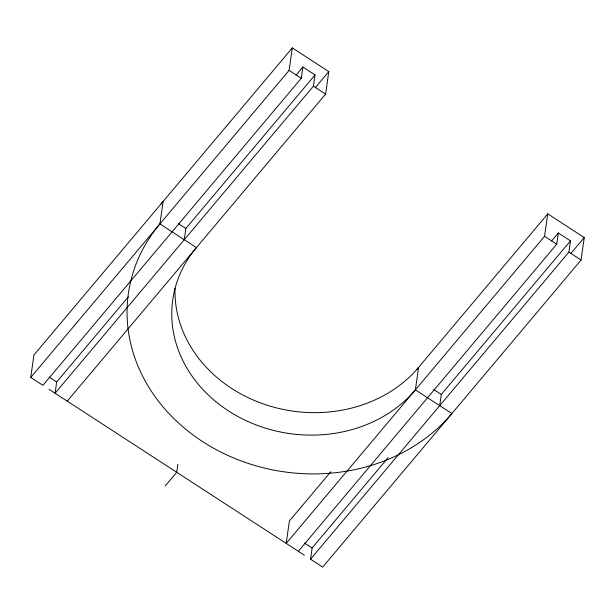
<?xml version="1.0" encoding="UTF-8"?>
<svg xmlns="http://www.w3.org/2000/svg" width="615" height="615" viewBox="0 0 615 615"><rect width="100%" height="100%" fill="white"/><g stroke="black" fill="none" stroke-linecap="round" stroke-linejoin="round"><path stroke-width="0.92" d="M128.374 296.791L56.68 382.015L55.081 393.246L313.442 86.162L315.041 74.93L302.88 67.027L301.281 78.259L42.912 385.344L30.75 377.441L33.948 354.978L292.31 47.893L328.802 71.601L325.604 94.064L67.243 401.149M159.931 223.898L196.423 247.607A134.477 115.989 8.1 0 0 228.396 410.851A134.477 115.989 8.1 0 0 415.379 389.856L451.871 413.564A179.303 154.657 8.1 0 1 202.558 441.562A179.303 154.657 8.1 0 1 159.931 223.898L163.129 201.436A179.303 154.657 8.1 0 0 160.676 204.434M184.262 239.704L185.861 228.472L315.041 74.93M177.85 464.317L176.72 472.274L165.251 485.904M30.75 377.441L289.111 70.356L292.31 47.893M416.724 369.6L547.757 213.851L584.25 237.559L581.052 260.022L322.69 567.107L310.529 559.204L312.12 547.973L388.15 457.614M415.379 389.856L418.577 367.393A134.477 115.989 8.1 0 1 266.687 405.07A134.477 115.989 8.1 0 1 175.014 288.281M439.71 405.662L441.309 394.43L570.489 240.888L558.32 232.985L551.524 241.065M330.809 471.72L289.396 520.936L286.198 543.399L544.559 236.314L547.757 213.851M298.36 551.301L556.729 244.217L558.32 232.985M310.529 559.204L568.89 252.119L570.489 240.888M296.076 75.107L302.88 67.027M315.203 87.768L328.802 71.601M570.651 253.726L584.25 237.559M289.111 70.356L301.281 78.259M313.442 86.162L325.604 94.064M544.559 236.314L556.729 244.217M568.89 252.119L581.052 260.022M178.258 223.529L185.861 228.472M433.706 389.495L441.309 394.43M49.077 377.072L56.68 382.015M304.517 543.037L312.12 547.973M48.992 389.295L304.44 555.253"/></g></svg>
